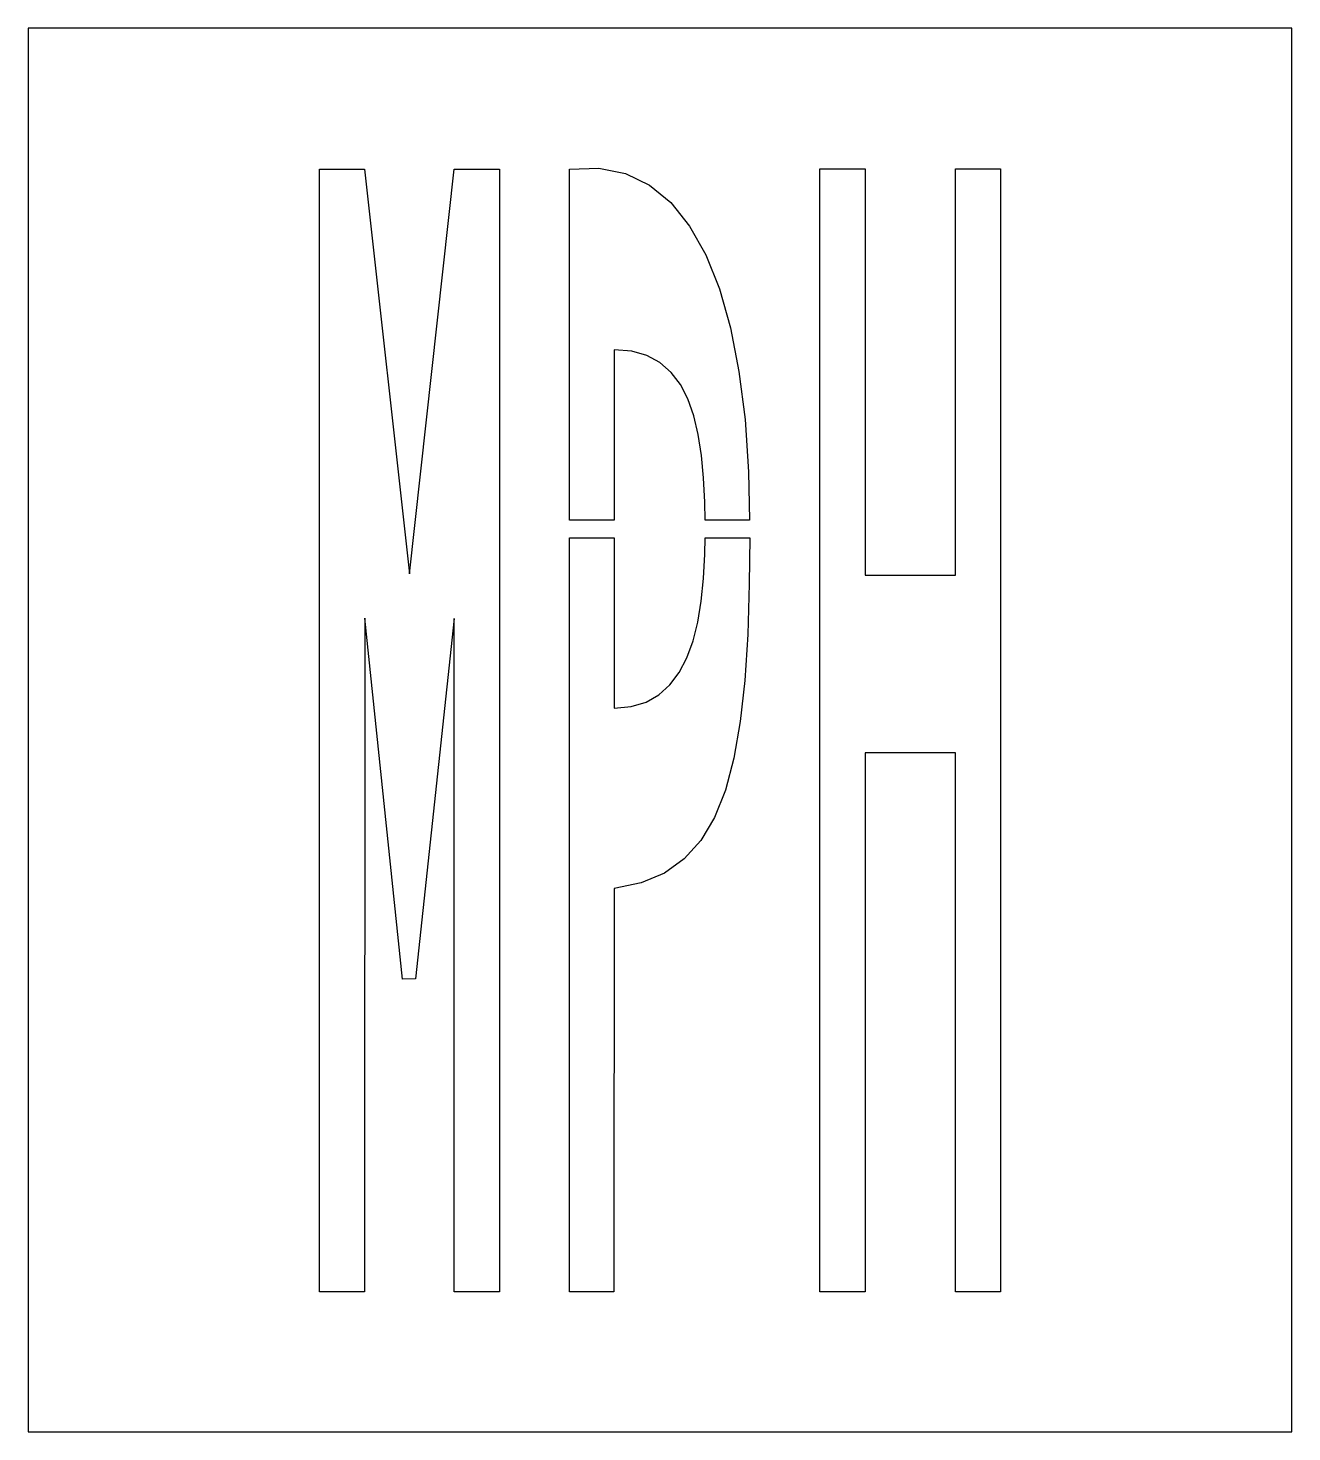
# Model space of a CAD drawing. Extents: x 0 to 54, y 0 to 60.
import ezdxf

# ---------------------------------------------------------------- set-up
doc = ezdxf.new("R2010")
doc.units = 0
doc.layers.add('CUT', color=7, linetype='Continuous')
doc.layers.add('OUTSIDE', color=1, linetype='Continuous')

msp = doc.modelspace()

# ---------------------------------------------------------------- linework, layer by layer
at = {"layer": 'CUT'}
for points in [[(28.9584, 50.3112), (29.5392, 48.8568), (30.0096, 47.1864), (30.3744, 45.3192), (30.6336, 43.2648), (30.7872, 41.028), (30.8284, 38.9656), (28.9252, 38.9656), (28.9152, 39.732), (28.8624, 40.7736), (28.7712, 41.7384), (28.632, 42.6264), (28.44, 43.4328), (28.1856, 44.148), (27.8688, 44.7672), (27.4752, 45.2856), (27, 45.7032), (26.4432, 46.0008), (25.7904, 46.188), (25.0416, 46.2504), (25.0416, 44.9736), (25.0416, 43.6968), (25.0416, 42.42), (25.0416, 41.1432), (25.0416, 39.8664), (25.0416, 38.9656), (23.136, 38.9656), (23.136, 41.9784), (23.136, 45.9768), (23.136, 49.9704), (23.136, 53.964), (24.3888, 54.0168), (25.5312, 53.7864), (26.5536, 53.292), (27.4656, 52.5384), (28.2672, 51.54)], [(16.2912, 36.6792), (18.2112, 53.964), (20.136, 53.964), (20.136, 5.9832), (18.2112, 5.9832), (18.2112, 34.7592), (16.5552, 19.3608), (15.9984, 19.3464), (14.3904, 34.7736), (14.3712, 5.9832), (12.4512, 5.9832), (12.4512, 53.964), (14.3712, 53.964)], [(35.7648, 36.6168), (39.624, 36.6168), (39.624, 53.9784), (41.5488, 53.9784), (41.5488, 5.9832), (39.624, 5.9832), (39.624, 29.0184), (35.7648, 29.0184), (35.7648, 5.9832), (33.8352, 5.9832), (33.8352, 53.9784), (35.7648, 53.9784)], [(30.624, 32.1192), (30.4272, 30.3576), (30.1584, 28.7928), (29.7936, 27.4296), (29.3232, 26.2584), (28.7424, 25.2792), (28.032, 24.492), (27.1872, 23.8872), (26.1936, 23.4648), (25.0416, 23.2248), (25.0416, 21.7896), (25.0416, 20.3544), (25.0368, 18.9144), (25.0368, 17.4792), (25.0368, 16.0392), (25.032, 14.604), (25.032, 13.1688), (25.0272, 11.7288), (25.0272, 10.2936), (25.0272, 8.8536), (25.0272, 7.4184), (25.0272, 5.9832), (24.8688, 5.9832), (24.7104, 5.9832), (24.552, 5.9832), (24.3936, 5.9832), (24.2352, 5.9832), (24.0816, 5.9832), (23.9232, 5.9832), (23.7648, 5.9832), (23.6112, 5.9832), (23.4528, 5.9832), (23.2944, 5.9832), (23.136, 5.9832), (23.136, 9.9768), (23.136, 13.9704), (23.136, 17.9688), (23.136, 21.9672), (23.136, 25.9704), (23.136, 29.9736), (23.136, 33.9768), (23.136, 37.98), (23.136, 38.2136), (25.0416, 38.2136), (25.0416, 37.3128), (25.0416, 36.036), (25.0416, 34.7592), (25.0416, 33.4824), (25.0416, 32.2056), (25.0416, 30.9288), (25.7664, 31.0008), (26.4048, 31.1928), (26.9568, 31.5048), (27.4272, 31.9272), (27.8208, 32.4552), (28.1472, 33.084), (28.4112, 33.8088), (28.6128, 34.6152), (28.7616, 35.508), (28.8576, 36.4776), (28.9152, 37.5192), (28.9242, 38.2136), (30.8319, 38.2136), (30.816, 36.252), (30.7488, 34.0824)]]:
    msp.add_lwpolyline(points, close=True, dxfattribs=at)
at = {"layer": 'OUTSIDE'}
msp.add_lwpolyline([(0, 0), (54, 0), (54, 60), (0, 60)], close=True, dxfattribs=at)

doc.saveas('drawing.dxf')
